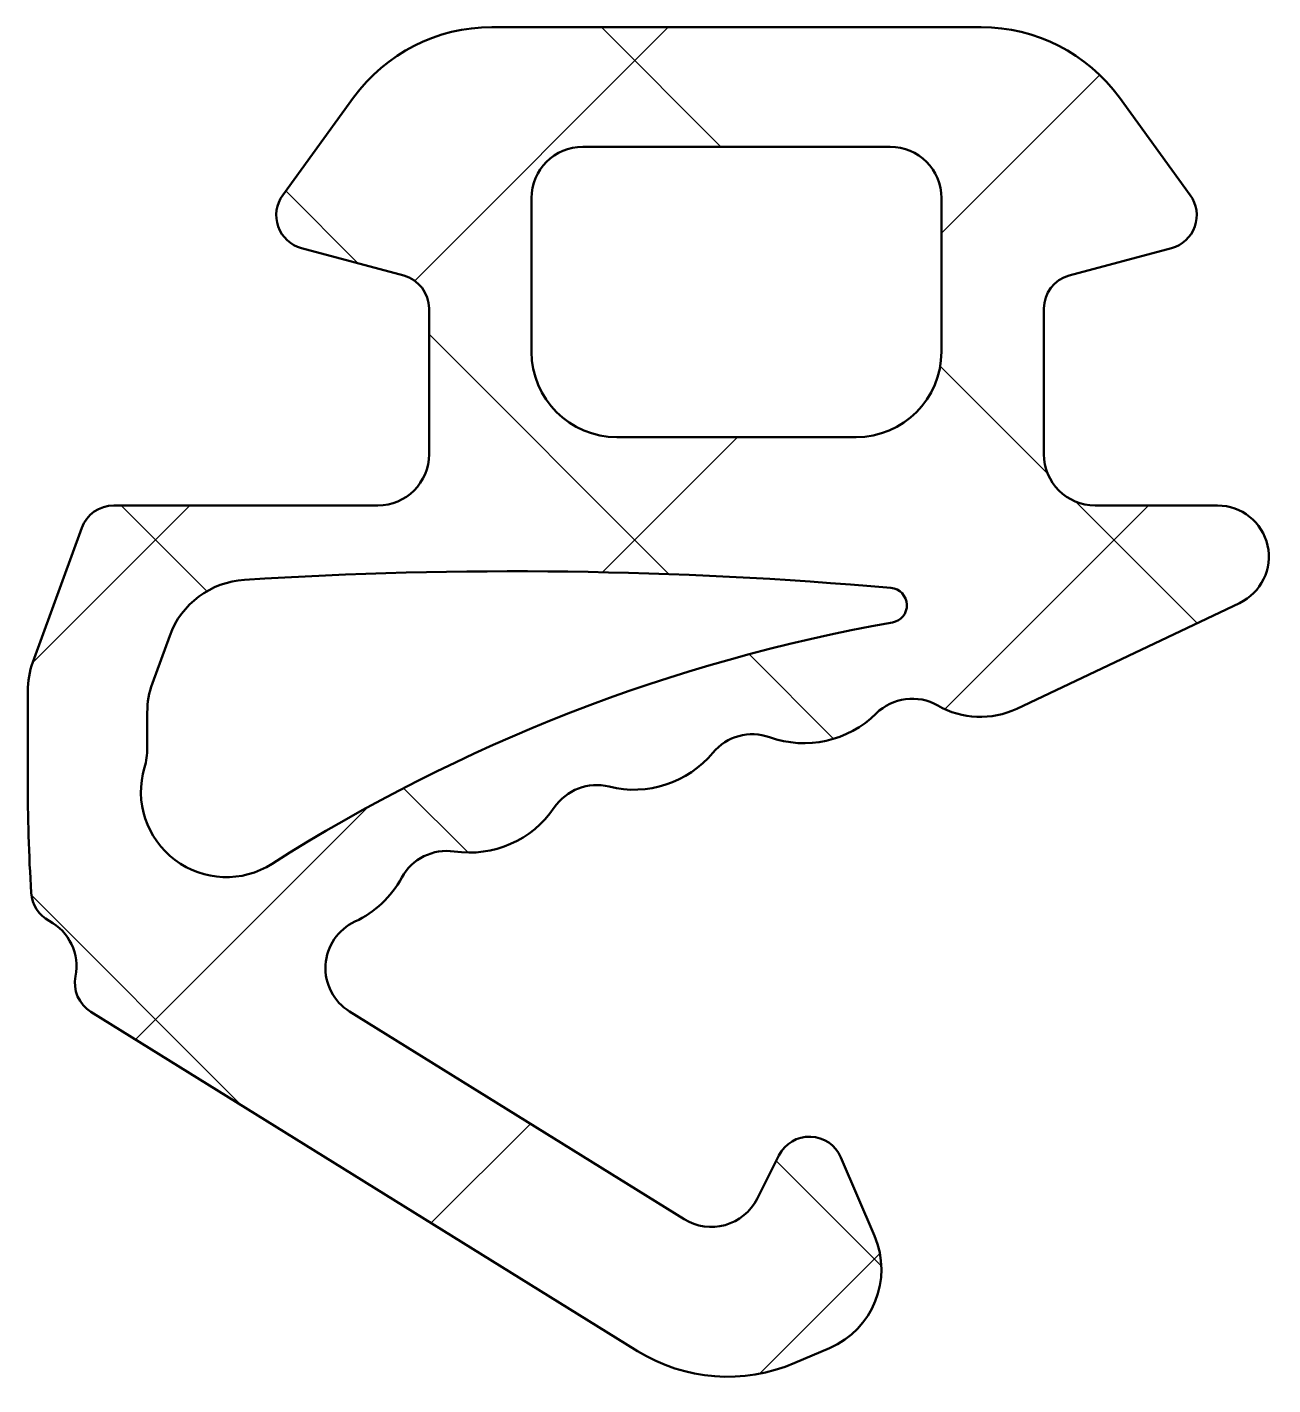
# Model space of a CAD drawing. Extents: x -2.15 to 5.14, y -6.35 to 1.6.
import ezdxf

# ---------------------------------------------------------------- set-up
doc = ezdxf.new("R2010")
doc.units = 0
for name, color, linetype, lineweight in [('0S-Alu contour', 7, 'Continuous', 50), ('0S-EPDM contour', 22, 'Continuous', 50), ('0S-EPDM hatch', 25, 'Continuous', 25)]:
    doc.layers.add(name, color=color, linetype=linetype, lineweight=lineweight)

# ---------------------------------------------------------------- blocks, each defined once
blk = doc.blocks.new('278598__4EB3A4E2_F499_46D3_9EE8_5369CA18D47D_')
at = {"layer": '0S-EPDM hatch'}
h = blk.add_hatch(dxfattribs=at)
h.set_pattern_fill('ANSI37', color=256, scale=0.625, angle=90, style=0)
h.set_pattern_definition([(135, (0, 0), (-1.403165018917055, -1.403165018917055), []), (225, (0, 0), (1.403165018917055, -1.403165018917055), [])])
edge = h.paths.add_edge_path()
edge.add_ellipse((-0.494794980240328, 0.4994427725918085), major_axis=(-0.200000000000208, 0), ratio=1, start_angle=-35.9999999999979, end_angle=74.99999999999602, ccw=False)
edge.add_line((-0.6565983791154901, 0.6169998230504194), (-0.2418984904055496, 1.187785252292233))
edge.add_ellipse((0.5671185039694223, 0.5999999999997894), major_axis=(-1.000000000000002, 0), ratio=1, start_angle=270.00000000000006, end_angle=324.00000000000216, ccw=False)
edge.add_line((0.5671185039694217, 1.599999999999792), (3.432881496029933, 1.599999999999792))
edge.add_ellipse((3.432881496029933, 0.5999999999997918), major_axis=(-1, 0), ratio=1, start_angle=216.0000000000363, end_angle=270, ccw=False)
edge.add_line((4.24189849040451, 1.187785252292778), (4.656598379115353, 0.6169998230505277))
edge.add_ellipse((4.49479498024027, 0.4994427725918083), major_axis=(-0.2000000000002078, 0), ratio=1, start_angle=105.0000000000201, end_angle=216.0000000000363, ccw=False)
edge.add_line((4.546558789260895, 0.3062576073338121), (3.948236190979261, 0.1459375503107327))
edge.add_arc((3.999999999999806, -0.0472476149469623), 0.1999999999998958, 105.00000000002, 180)
edge.add_line((3.79999999999991, -0.0472476149469623), (3.799999999999909, -0.9000000000000449))
edge.add_arc((4.099999999999864, -0.9000000000000449), 0.299999999999955, 180, 270)
edge.add_line((4.099999999999864, -1.199999999999999), (4.817144103529948, -1.199999999999999))
edge.add_ellipse((4.817144103529948, -1.499999999999907), major_axis=(-0.2999999999999081, 0), ratio=1, start_angle=115.37040242764189, end_angle=270.00000000000017, ccw=False)
edge.add_line((4.945684634235302, -1.771067024858945), (3.640612338092918, -2.389934943751825))
edge.add_ellipse((3.427407820406294, -1.940328006712691), major_axis=(-0.4975967887714895, 0), ratio=1, start_angle=60.0251476068446, end_angle=115.37040242764229, ccw=False)
edge.add_arc((3.02891263570339, -2.631242057248827), 0.3000000000006645, 60.02514760684469, 134.7091742483497)
edge.add_ellipse((2.395754978859735, -1.991623904297138), major_axis=(-0.6000000000021563, 0), ratio=1, start_angle=70.3332341645658, end_angle=134.7091742483495, ccw=False)
edge.add_arc((2.092860783546756, -2.839123229636563), 0.3000000000006655, 70.3332341645657, 140.288890139366)
edge.add_ellipse((1.400512670488196, -2.264097934237021), major_axis=(-0.6000000000021569, 0), ratio=1, start_angle=75.91295005777431, end_angle=140.288890139366, ccw=False)
edge.add_arc((1.181456455905105, -3.137032281629543), 0.3000000000006652, 75.91295005777404, 145.8686060326067)
edge.add_ellipse((0.4364787374720403, -2.632048916514074), major_axis=(-0.6000000000021563, 0), ratio=1, start_angle=81.4926659487632, end_angle=145.8686060326066, ccw=False)
edge.add_arc((0.303336330943253, -3.52214615816175), 0.3000000000006647, 81.49266594876323, 151.448321924691)
edge.add_ellipse((-0.4872114116439718, -3.091990062506637), major_axis=(-0.5999999999654508, 0), ratio=1, start_angle=114.9987844136121, end_angle=151.4483219246911, ccw=False)
edge.add_arc((-0.1068722815581829, -3.907675140283357), 0.3000000000245644, 114.9987844136121, 238.1793172269927)
edge.add_line((-0.2650510488316336, -4.162585865045165), (1.694590688805293, -5.378594782075457))
edge.add_arc((1.852769456065926, -5.123684057334306), 0.3000000000002532, 238.1793172269927, 333.1793172271019)
edge.add_line((2.120496356487552, -5.259043973080368), (2.248967398084858, -5.004942501672019))
edge.add_ellipse((2.427452005096951, -5.095182448905853), major_axis=(-0.2000000075425652, 0), ratio=1, start_angle=203.1793172265462, end_angle=333.17931722710216, ccw=False)
edge.add_line((2.611307509130687, -5.016460427504425), (2.808112604160175, -5.476099284572654))
edge.add_ellipse((2.348473861410663, -5.672904330653918), major_axis=(-0.4999999999994001, 0), ratio=1, start_angle=113.17931722706189, end_angle=203.1793172265466, ccw=False)
edge.add_line((2.54527890749606, -6.132543073401659), (2.341615604068978, -6.219746266016057))
edge.add_ellipse((1.948005511897577, -5.300468780519151), major_axis=(-1.000000000000347, 0), ratio=1, start_angle=58.17931722699268, end_angle=113.1793172270618, ccw=False)
edge.add_line((1.420742954362396, -6.150171196322563), (-1.779609562563144, -4.164268812494677))
edge.add_ellipse((-1.674157051058549, -3.994328329337927), major_axis=(-0.1999999999954413, 0), ratio=1, start_angle=-11.173258058999807, end_angle=58.179317226992794, ccw=False)
edge.add_arc((-2.164679903285262, -3.897440087310132), 0.3000000000044251, 348.8267419410001, 422.0156314815531)
edge.add_ellipse((-1.930064573869898, -3.455902266502914), major_axis=(-0.199999999995442, 0), ratio=1, start_angle=3.4818121882206015, end_angle=62.01563148155333, ccw=False)
edge.add_ellipse((8.849999999987089, -2.799999999929465), major_axis=(-10.99999999998723, 0), ratio=1, start_angle=0, end_angle=3.4818121882206015, ccw=False)
edge.add_line((-2.150000000000135, -2.799999999929579), (-2.150000000000135, -2.288163490354421))
edge.add_ellipse((-1.650000000001512, -2.288163490354421), major_axis=(-0.4999999999986234, 0), ratio=1, start_angle=339.9999999999981, end_angle=360, ccw=False)
edge.add_line((-2.119846310393167, -2.117153418692041), (-1.833926782248954, -1.331595971334775))
edge.add_ellipse((-1.645988258091896, -1.399999999999871), major_axis=(-0.1999999999998708, 0), ratio=1, start_angle=269.99999999999994, end_angle=339.9999999999982, ccw=False)
edge.add_line((-1.645988258091896, -1.2), (-0.0999999999999544, -1.2))
edge.add_arc((-0.0999999999999543, -0.9000000000000457), 0.2999999999999545, 270, 360)
edge.add_line((0.2000000000000002, -0.9000000000000457), (0.2, -0.047247614946774))
edge.add_arc((1.04e-13, -0.0472476149467741), 0.1999999999998961, 0, 74.99999999999602)
edge.add_line((0.0517638090205946, 0.1459375503109356), (-0.5465587892608995, 0.3062576073337976))
edge = h.paths.add_edge_path()
edge.add_line((-1.31879423171789, -1.96294400083875), (-1.419846310393038, -2.240582305186431))
edge.add_arc((-0.9500000000005286, -2.411592376849871), 0.4999999999997893, 159.9999999999173, 180)
edge.add_line((-1.450000000000317, -2.411592376849871), (-1.450000000000317, -2.62020410288866))
edge.add_ellipse((-1.849999999997887, -2.620204102888659), major_axis=(-0.3999999999975703, 0), ratio=1, start_angle=163.4976441611501, end_angle=180, ccw=False)
edge.add_arc((-0.9870727494583084, -2.875853394442103), 0.499999999999972, 163.4976441611503, 302.4881984592893)
edge.add_ellipse((4.652748977640411, -11.73262542981436), major_axis=(-10.00000000000035, 0), ratio=1, start_angle=280.0164992795637, end_angle=302.4881984592893, ccw=False)
edge.add_arc((2.89568597318928, -1.784578492368545), 0.1020249589490117, 280.0164992795633, 444.9371989374466)
edge.add_arc((0.6955774184318485, -26.61839687592426), 25.03311023737495, 84.93719893744719, 93.60954424294067)
edge.add_arc((-0.8489479213252817, -2.133954072502227), 0.4999999999998949, 93.60954424294019, 159.9999999999172)
edge = h.paths.add_edge_path()
edge.add_arc((1.099999999999765, 0.6000000000000199), 0.2999999999998411, 90, 180)
edge.add_line((0.7999999999999245, 0.6000000000000199), (0.7999999999999247, -0.3000000000000711))
edge.add_arc((1.299999999999924, -0.3000000000000711), 0.4999999999999997, 180, 270)
edge.add_line((1.299999999999924, -0.8000000000000707), (2.700000000000016, -0.8000000000000707))
edge.add_arc((2.700000000000016, -0.3000000000000706), 0.5, 270, 360)
edge.add_line((3.200000000000016, -0.3000000000000707), (3.200000000000016, 0.6000000000000203))
edge.add_arc((2.900000000000175, 0.6000000000000202), 0.2999999999998408, 0, 90)
edge.add_line((2.900000000000175, 0.899999999999861), (1.099999999999765, 0.8999999999998607))
at = {"layer": '0S-Alu contour', "color": 7}
for points in [[(2.900000000000175, 0.899999999999861), (1.099999999999765, 0.8999999999998607)], [(0.7999999999999245, 0.6000000000000199), (0.7999999999999247, -0.3000000000000711)], [(3.200000000000016, -0.3000000000000707), (3.200000000000016, 0.6000000000000203)], [(1.299999999999924, -0.8000000000000707), (2.700000000000016, -0.8000000000000707)], [(-1.31879423171789, -1.96294400083875), (-1.419846310393038, -2.240582305186431)], [(-1.450000000000317, -2.411592376849871), (-1.450000000000317, -2.62020410288866)]]:
    blk.add_lwpolyline(points, dxfattribs=at)
for centre, radius, start, end in [((1.099999999999765, 0.6000000000000199), 0.2999999999998411, 90, 180), ((2.900000000000175, 0.6000000000000202), 0.2999999999998408, 0, 90), ((1.299999999999924, -0.3000000000000711), 0.4999999999999997, 180, 270), ((2.700000000000016, -0.3000000000000706), 0.5, 270, 0), ((0.6955774184318485, -26.61839687592426), 25.03311023737495, 84.93719893744719, 93.60954424294067), ((-0.8489479213252817, -2.133954072502227), 0.4999999999998949, 93.60954424294019, 159.9999999999172), ((2.89568597318928, -1.784578492368545), 0.1020249589490117, 280.0164992795633, 84.93719893744662), ((-0.9500000000005286, -2.411592376849871), 0.4999999999997893, 159.9999999999173, 180), ((-0.9870727494583084, -2.875853394442103), 0.499999999999972, 163.4976441611503, 302.4881984592893)]:
    blk.add_arc(centre, radius, start, end, dxfattribs=at)
at = {"layer": '0S-Alu contour', "color": 7, "extrusion": (0, 0, -1)}
for centre, radius, start, end in [((-4.652748977640411, -11.73262542981436), 10.00000000000035, 57.51180154071066, 79.98350072043631), ((1.849999999997887, -2.620204102888659), 0.3999999999975704, 180, 196.50235583885)]:
    blk.add_arc(centre, radius, start, end, dxfattribs=at)
at = {"layer": '0S-EPDM contour', "color": 7}
for points in [[(0.5671185039694217, 1.599999999999792), (3.432881496029933, 1.599999999999792)], [(-0.6565983791154901, 0.6169998230504194), (-0.2418984904055496, 1.187785252292233)], [(4.24189849040451, 1.187785252292778), (4.656598379115353, 0.6169998230505277)], [(0.0517638090205946, 0.1459375503109356), (-0.5465587892608995, 0.3062576073337976)], [(4.546558789260895, 0.3062576073338121), (3.948236190979261, 0.1459375503107327)], [(0.2000000000000002, -0.9000000000000457), (0.2, -0.047247614946774)], [(3.79999999999991, -0.0472476149469623), (3.799999999999909, -0.9000000000000449)], [(-1.645988258091896, -1.2), (-0.0999999999999544, -1.2)], [(4.099999999999864, -1.199999999999999), (4.817144103529948, -1.199999999999999)], [(-2.119846310393167, -2.117153418692041), (-1.833926782248954, -1.331595971334775)], [(4.945684634235302, -1.771067024858945), (3.640612338092918, -2.389934943751825)], [(-2.150000000000135, -2.799999999929579), (-2.150000000000135, -2.288163490354421)], [(1.420742954362396, -6.150171196322563), (-1.779609562563144, -4.164268812494677)], [(-0.2650510488316336, -4.162585865045165), (1.694590688805293, -5.378594782075457)], [(2.120496356487552, -5.259043973080368), (2.248967398084858, -5.004942501672019)], [(2.611307509130687, -5.016460427504425), (2.808112604160175, -5.476099284572654)], [(2.54527890749606, -6.132543073401659), (2.341615604068978, -6.219746266016057)]]:
    blk.add_lwpolyline(points, dxfattribs=at)
at = {"layer": '0S-EPDM contour', "color": 7, "extrusion": (0, 0, -1)}
for centre, radius, start, end in [((-0.5671185039694223, 0.5999999999997894), 1.000000000000002, 35.99999999999783, 89.99999999999996), ((-3.432881496029933, 0.5999999999997918), 1, 90, 143.9999999999637), ((0.494794980240328, 0.4994427725918085), 0.200000000000208, 285.000000000004, 35.99999999999784), ((-4.49479498024027, 0.4994427725918083), 0.2000000000002078, 143.9999999999637, 254.9999999999799), ((1.645988258091896, -1.399999999999871), 0.1999999999998708, 20.00000000000182, 90.00000000000006), ((-4.817144103529948, -1.499999999999907), 0.2999999999999081, 89.99999999999984, 244.6295975723581), ((1.650000000001512, -2.288163490354421), 0.4999999999986234, 0, 20.0000000000019), ((-3.427407820406294, -1.940328006712691), 0.4975967887714896, 244.6295975723577, 299.9748523931554), ((-2.395754978859735, -1.991623904297138), 0.6000000000021563, 225.2908257516505, 289.6667658354342), ((-1.400512670488196, -2.264097934237021), 0.6000000000021569, 219.711109860634, 284.0870499422258), ((-8.849999999987089, -2.799999999929465), 10.99999999998723, 356.5181878117794, 0), ((-0.4364787374720403, -2.632048916514074), 0.6000000000021563, 214.1313939673935, 278.5073340512368), ((0.4872114116439718, -3.091990062506637), 0.5999999999654508, 208.551678075309, 245.001215586388), ((1.930064573869898, -3.455902266502914), 0.199999999995442, 297.9843685184468, 356.5181878117794), ((1.674157051058549, -3.994328329337927), 0.1999999999954413, 301.8206827730072, 11.17325805899982), ((-2.427452005096951, -5.095182448905853), 0.2000000075425652, 26.82068277289784, 156.8206827734538), ((-2.348473861410663, -5.672904330653918), 0.4999999999994001, 156.8206827734534, 246.8206827729381), ((-1.948005511897577, -5.300468780519151), 1.000000000000347, 246.8206827729382, 301.8206827730073)]:
    blk.add_arc(centre, radius, start, end, dxfattribs=at)
at = {"layer": '0S-EPDM contour', "color": 7}
for centre, radius, start, end in [((1.04e-13, -0.0472476149467741), 0.1999999999998961, 0, 74.99999999999602), ((3.999999999999806, -0.0472476149469623), 0.1999999999998958, 105.00000000002, 180), ((-0.0999999999999543, -0.9000000000000457), 0.2999999999999545, 270, 0), ((4.099999999999864, -0.9000000000000449), 0.299999999999955, 180, 270), ((3.02891263570339, -2.631242057248827), 0.3000000000006645, 60.02514760684469, 134.7091742483497), ((2.092860783546756, -2.839123229636563), 0.3000000000006655, 70.3332341645657, 140.288890139366), ((1.181456455905105, -3.137032281629543), 0.3000000000006652, 75.91295005777404, 145.8686060326067), ((0.303336330943253, -3.52214615816175), 0.3000000000006647, 81.49266594876323, 151.448321924691), ((-2.164679903285262, -3.897440087310132), 0.3000000000044251, 348.8267419410001, 62.01563148155313), ((-0.1068722815581829, -3.907675140283357), 0.3000000000245644, 114.9987844136121, 238.1793172269927), ((1.852769456065926, -5.123684057334306), 0.3000000000002532, 238.1793172269927, 333.1793172271019)]:
    blk.add_arc(centre, radius, start, end, dxfattribs=at)
blk = doc.blocks.new('278598__D58DF4F0_988D_49C6_BC76_C623C028F71A_')
at = {"layer": '0S-EPDM contour', "color": 7}
blk.add_blockref('278598__4EB3A4E2_F499_46D3_9EE8_5369CA18D47D_', (0, 0), dxfattribs=at)

msp = doc.modelspace()

# ---------------------------------------------------------------- block references
at = {"layer": '0S-Alu contour', "color": 7}
msp.add_blockref('278598__D58DF4F0_988D_49C6_BC76_C623C028F71A_', (0, 0), dxfattribs=at)

doc.saveas('drawing.dxf')
